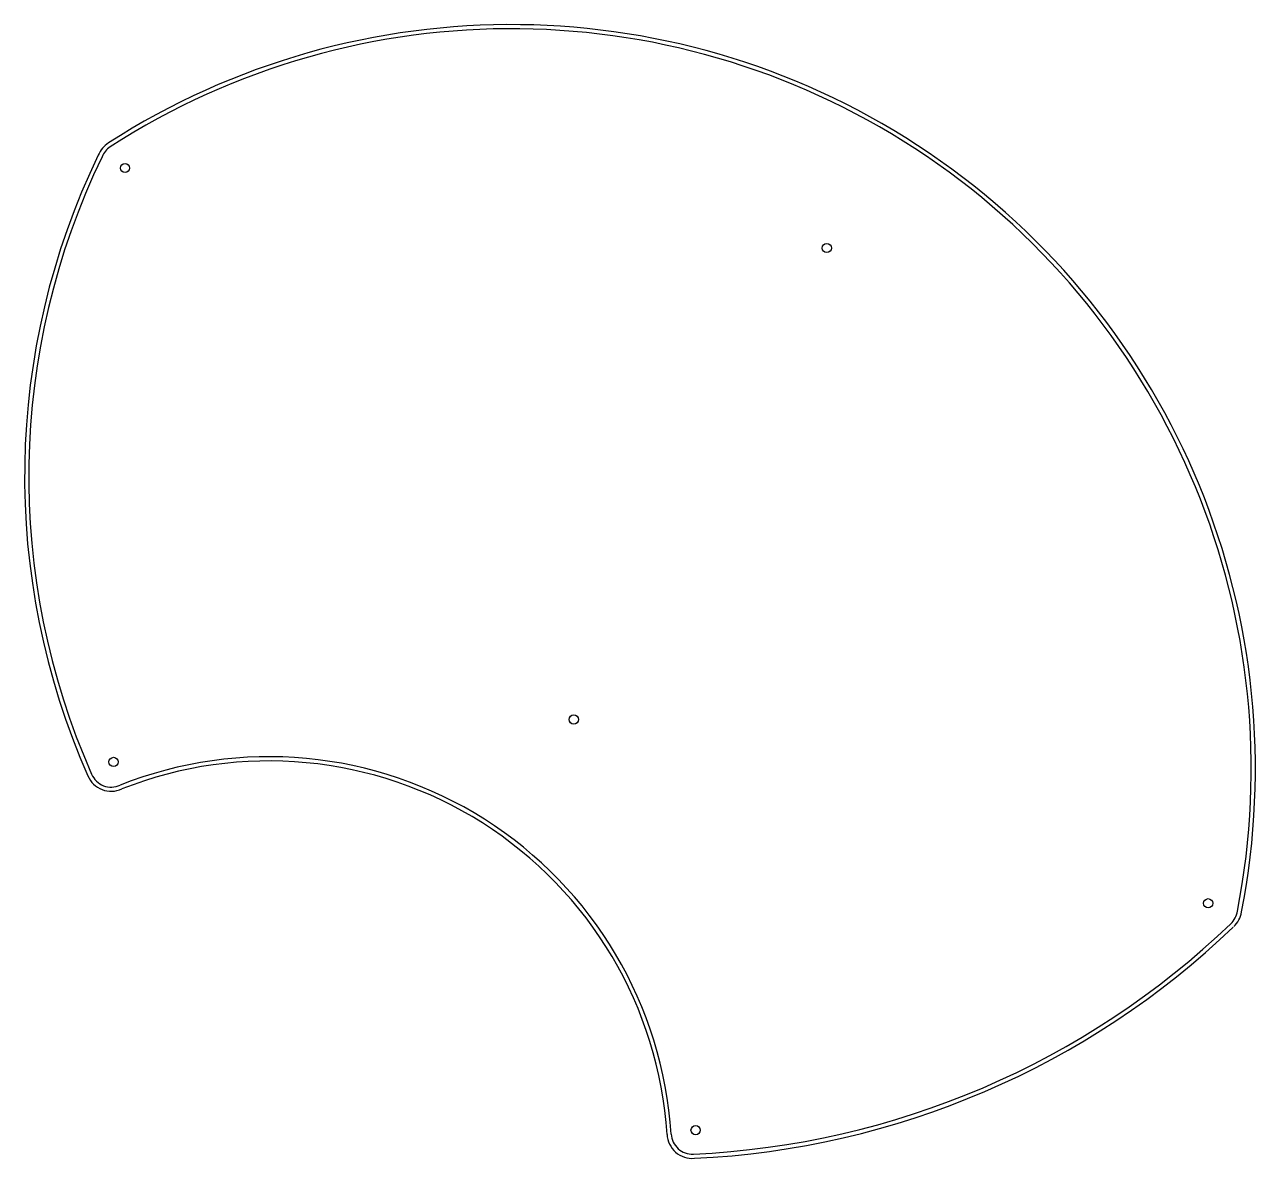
# Model space of a CAD drawing. Extents: x 64 to 357, y -332 to -62.
import ezdxf

# ---------------------------------------------------------------- set-up
doc = ezdxf.new("R2010")
doc.units = 0
doc.layers.add('BLACK', color=7, linetype='CONTINUOUS')

msp = doc.modelspace()

# ---------------------------------------------------------------- linework, layer by layer
at = {"layer": 'BLACK'}
for centre in [(87.5285, -96.1118), (254.516, -115.15), (194.309, -227.33), (84.8129, -237.425), (345.273, -271.053), (223.305, -325.029)]:
    msp.add_circle(centre, 1.1, dxfattribs=at)
for centre, radius, start, end in [((179.42, -239.078), 177.084, -11.0808, 122.749), ((179.435, -239.059), 176.079, -11.0874, 122.813), ((86.7616, -95.2566), 6.001, 121.513, 158.713), ((239.338, -169.576), 175.697, 154.188, 203.888), ((239.34, -169.575), 174.722, 154.159, 203.895), ((86.7342, -95.2764), 5.0033, 122.9, 158.191), ((121.746, -332.145), 95.9629, 3.68544, 111.646), ((121.744, -332.147), 94.9649, 3.69304, 111.593), ((84.2443, -238.388), 6.0233, -156.889, -65.2887), ((84.2241, -238.396), 5.0249, -157.145, -65.0005), ((347.275, -272.206), 5.0034, -47.6511, -8.20522), ((347.275, -272.206), 5.9968, -47.3005, -8.70051), ((213.75, -133.187), 197.759, -87.3844, -46.1927), ((213.748, -133.188), 198.753, -87.3263, -46.2263), ((222.51, -325.742), 6.0049, -177.248, -85.1477), ((222.51, -325.742), 5.005, -177.307, -86.967)]:
    msp.add_arc(centre, radius, start, end, dxfattribs=at)

doc.saveas('drawing.dxf')
